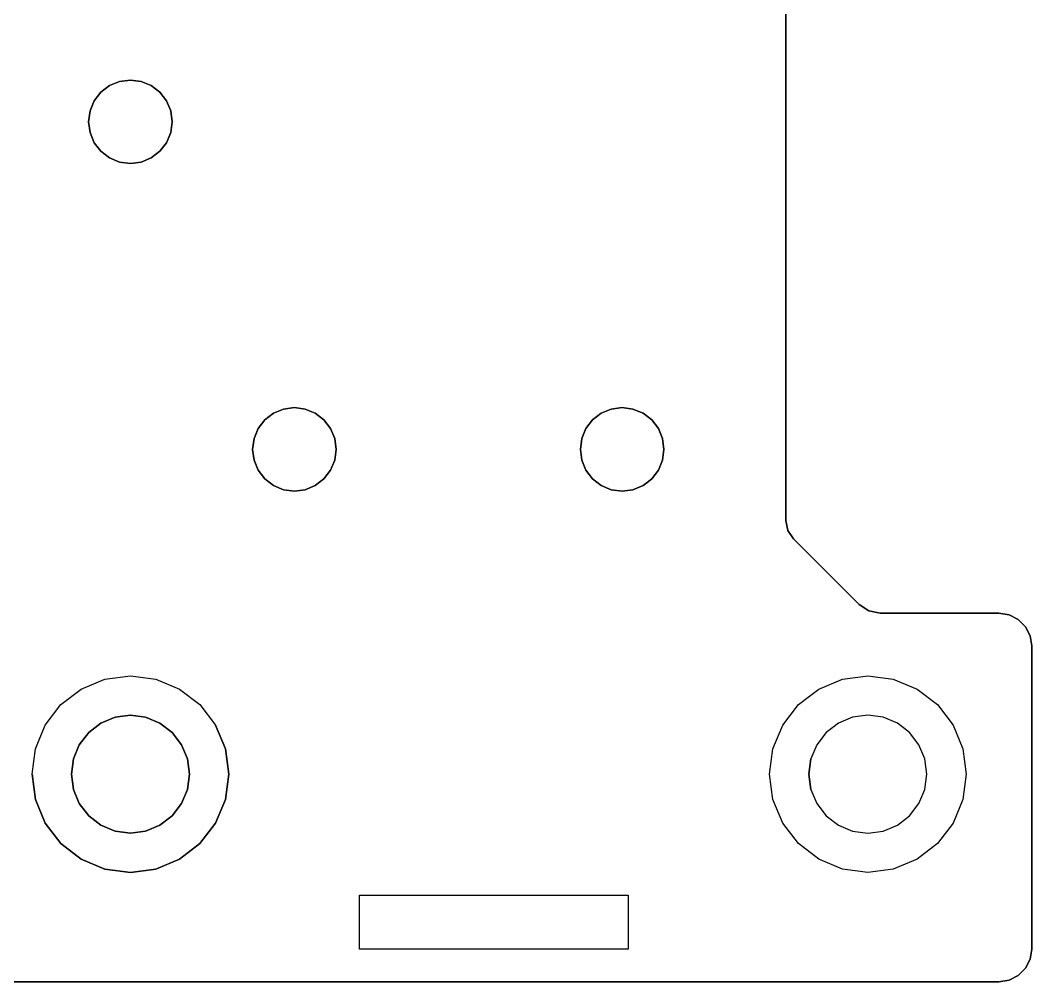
# Model space of a CAD drawing. Header units: metres. Extents: x 1388 to 2328, y 368 to 639.
# Drawn here: x 1868.7 to 1930.4, y 369.1 to 427.8 of the extents above; entities that cross this region are included whole.
import ezdxf

# ---------------------------------------------------------------- set-up
doc = ezdxf.new("R2010")
doc.units = ezdxf.units.M

msp = doc.modelspace()

# ---------------------------------------------------------------- linework, layer by layer
at = {"layer": 'Component#11'}
for p, q in [((1915.422, 465.912, 103.632), (1915.422, 397.237, 103.632)), ((1915.422, 397.237, 109.632), (1915.422, 465.912, 109.632)), ((1874.761, 424.037, 103.632), (1874.146, 423.783, 103.632)), ((1874.146, 423.783, 109.632), (1874.761, 424.037, 109.632)), ((1875.421, 424.124, 103.632), (1874.761, 424.037, 103.632)), ((1874.761, 424.037, 109.632), (1875.421, 424.124, 109.632)), ((1874.761, 424.037, 109.632), (1874.761, 424.037, 103.632)), ((1876.081, 424.037, 103.632), (1875.421, 424.124, 103.632)), ((1875.421, 424.124, 109.632), (1875.421, 424.124, 103.632)), ((1875.421, 424.124, 109.632), (1876.081, 424.037, 109.632)), ((1876.696, 423.783, 103.632), (1876.081, 424.037, 103.632)), ((1876.081, 424.037, 109.632), (1876.081, 424.037, 103.632)), ((1876.081, 424.037, 109.632), (1876.696, 423.783, 109.632)), ((1874.146, 423.783, 103.632), (1873.618, 423.377, 103.632)), ((1873.618, 423.377, 109.632), (1874.146, 423.783, 109.632)), ((1874.146, 423.783, 103.632), (1874.146, 423.783, 109.632)), ((1877.224, 423.377, 103.632), (1876.696, 423.783, 103.632)), ((1876.696, 423.783, 109.632), (1876.696, 423.783, 103.632)), ((1876.696, 423.783, 109.632), (1877.224, 423.377, 109.632)), ((1873.213, 422.849, 103.632), (1872.958, 422.234, 103.632)), ((1872.958, 422.234, 109.632), (1873.213, 422.849, 109.632)), ((1873.618, 423.377, 103.632), (1873.213, 422.849, 103.632)), ((1873.213, 422.849, 109.632), (1873.618, 423.377, 109.632)), ((1873.213, 422.849, 109.632), (1873.213, 422.849, 103.632)), ((1873.618, 423.377, 109.632), (1873.618, 423.377, 103.632)), ((1877.63, 422.849, 103.632), (1877.224, 423.377, 103.632)), ((1877.224, 423.377, 103.632), (1877.224, 423.377, 109.632)), ((1877.224, 423.377, 109.632), (1877.63, 422.849, 109.632)), ((1877.884, 422.234, 103.632), (1877.63, 422.849, 103.632)), ((1877.63, 422.849, 109.632), (1877.63, 422.849, 103.632)), ((1877.63, 422.849, 109.632), (1877.884, 422.234, 109.632)), ((1872.958, 422.234, 103.632), (1872.871, 421.574, 103.632)), ((1872.871, 421.574, 109.632), (1872.958, 422.234, 109.632)), ((1872.958, 422.234, 103.632), (1872.958, 422.234, 109.632)), ((1877.971, 421.574, 103.632), (1877.884, 422.234, 103.632)), ((1877.884, 422.234, 103.632), (1877.884, 422.234, 109.632)), ((1877.884, 422.234, 109.632), (1877.971, 421.574, 109.632)), ((1872.871, 421.574, 103.632), (1872.958, 420.914, 103.632)), ((1872.871, 421.574, 103.632), (1872.871, 421.574, 109.632)), ((1872.958, 420.914, 109.632), (1872.871, 421.574, 109.632)), ((1877.884, 420.914, 103.632), (1877.971, 421.574, 103.632)), ((1877.971, 421.574, 109.632), (1877.884, 420.914, 109.632)), ((1877.971, 421.574, 109.632), (1877.971, 421.574, 103.632)), ((1872.958, 420.914, 103.632), (1873.213, 420.299, 103.632)), ((1872.958, 420.914, 109.632), (1872.958, 420.914, 103.632)), ((1873.213, 420.299, 109.632), (1872.958, 420.914, 109.632)), ((1877.63, 420.299, 103.632), (1877.884, 420.914, 103.632)), ((1877.884, 420.914, 109.632), (1877.63, 420.299, 109.632)), ((1877.884, 420.914, 109.632), (1877.884, 420.914, 103.632)), ((1873.213, 420.299, 103.632), (1873.618, 419.771, 103.632)), ((1873.213, 420.299, 109.632), (1873.213, 420.299, 103.632)), ((1873.618, 419.771, 109.632), (1873.213, 420.299, 109.632)), ((1873.618, 419.771, 103.632), (1874.146, 419.366, 103.632)), ((1873.618, 419.771, 103.632), (1873.618, 419.771, 109.632)), ((1874.146, 419.366, 109.632), (1873.618, 419.771, 109.632)), ((1876.696, 419.366, 103.632), (1877.224, 419.771, 103.632)), ((1877.224, 419.771, 109.632), (1876.696, 419.366, 109.632)), ((1877.224, 419.771, 103.632), (1877.63, 420.299, 103.632)), ((1877.63, 420.299, 109.632), (1877.224, 419.771, 109.632)), ((1877.224, 419.771, 109.632), (1877.224, 419.771, 103.632)), ((1877.63, 420.299, 103.632), (1877.63, 420.299, 109.632)), ((1874.146, 419.366, 103.632), (1874.761, 419.111, 103.632)), ((1874.146, 419.366, 103.632), (1874.146, 419.366, 109.632)), ((1874.761, 419.111, 109.632), (1874.146, 419.366, 109.632)), ((1874.761, 419.111, 103.632), (1875.421, 419.024, 103.632)), ((1874.761, 419.111, 103.632), (1874.761, 419.111, 109.632)), ((1875.421, 419.024, 109.632), (1874.761, 419.111, 109.632)), ((1875.421, 419.024, 103.632), (1876.081, 419.111, 103.632)), ((1876.081, 419.111, 109.632), (1875.421, 419.024, 109.632)), ((1876.081, 419.111, 103.632), (1876.696, 419.366, 103.632)), ((1876.696, 419.366, 109.632), (1876.081, 419.111, 109.632)), ((1876.081, 419.111, 103.632), (1876.081, 419.111, 109.632)), ((1876.696, 419.366, 103.632), (1876.696, 419.366, 109.632)), ((1875.421, 419.024, 109.632), (1875.421, 419.024, 103.632)), ((1884.152, 403.783, 103.632), (1883.624, 403.377, 103.632)), ((1883.624, 403.377, 109.632), (1884.152, 403.783, 109.632)), ((1884.767, 404.037, 103.632), (1884.152, 403.783, 103.632)), ((1884.152, 403.783, 109.632), (1884.767, 404.037, 109.632)), ((1884.152, 403.783, 109.632), (1884.152, 403.783, 103.632)), ((1885.427, 404.124, 103.632), (1884.767, 404.037, 103.632)), ((1884.767, 404.037, 109.632), (1885.427, 404.124, 109.632)), ((1884.767, 404.037, 103.632), (1884.767, 404.037, 109.632)), ((1885.427, 404.124, 109.632), (1885.427, 404.124, 103.632)), ((1886.087, 404.037, 103.632), (1885.427, 404.124, 103.632)), ((1885.427, 404.124, 109.632), (1886.087, 404.037, 109.632)), ((1886.087, 404.037, 103.632), (1886.087, 404.037, 109.632)), ((1886.702, 403.783, 103.632), (1886.087, 404.037, 103.632)), ((1886.087, 404.037, 109.632), (1886.702, 403.783, 109.632)), ((1886.702, 403.783, 109.632), (1886.702, 403.783, 103.632)), ((1887.231, 403.377, 103.632), (1886.702, 403.783, 103.632)), ((1886.702, 403.783, 109.632), (1887.231, 403.377, 109.632)), ((1904.152, 403.783, 103.632), (1903.624, 403.377, 103.632)), ((1903.624, 403.377, 109.632), (1904.152, 403.783, 109.632)), ((1904.767, 404.037, 103.632), (1904.152, 403.783, 103.632)), ((1904.152, 403.783, 109.632), (1904.767, 404.037, 109.632)), ((1904.152, 403.783, 109.632), (1904.152, 403.783, 103.632)), ((1905.427, 404.124, 103.632), (1904.767, 404.037, 103.632)), ((1904.767, 404.037, 109.632), (1905.427, 404.124, 109.632)), ((1904.767, 404.037, 103.632), (1904.767, 404.037, 109.632)), ((1905.427, 404.124, 109.632), (1905.427, 404.124, 103.632)), ((1906.087, 404.037, 103.632), (1905.427, 404.124, 103.632)), ((1905.427, 404.124, 109.632), (1906.087, 404.037, 109.632)), ((1906.087, 404.037, 109.632), (1906.087, 404.037, 103.632)), ((1906.702, 403.783, 103.632), (1906.087, 404.037, 103.632)), ((1906.087, 404.037, 109.632), (1906.702, 403.783, 109.632)), ((1906.702, 403.783, 103.632), (1906.702, 403.783, 109.632)), ((1907.231, 403.377, 103.632), (1906.702, 403.783, 103.632)), ((1906.702, 403.783, 109.632), (1907.231, 403.377, 109.632)), ((1883.624, 403.377, 103.632), (1883.219, 402.849, 103.632)), ((1883.219, 402.849, 109.632), (1883.624, 403.377, 109.632)), ((1883.624, 403.377, 109.632), (1883.624, 403.377, 103.632)), ((1887.231, 403.377, 103.632), (1887.231, 403.377, 109.632)), ((1887.636, 402.849, 103.632), (1887.231, 403.377, 103.632)), ((1887.231, 403.377, 109.632), (1887.636, 402.849, 109.632)), ((1903.624, 403.377, 103.632), (1903.219, 402.849, 103.632)), ((1903.219, 402.849, 109.632), (1903.624, 403.377, 109.632)), ((1903.624, 403.377, 109.632), (1903.624, 403.377, 103.632)), ((1907.231, 403.377, 109.632), (1907.231, 403.377, 103.632)), ((1907.636, 402.849, 103.632), (1907.231, 403.377, 103.632)), ((1907.231, 403.377, 109.632), (1907.636, 402.849, 109.632)), ((1883.219, 402.849, 103.632), (1882.964, 402.234, 103.632)), ((1882.964, 402.234, 109.632), (1883.219, 402.849, 109.632)), ((1883.219, 402.849, 103.632), (1883.219, 402.849, 109.632)), ((1887.636, 402.849, 109.632), (1887.636, 402.849, 103.632)), ((1887.891, 402.234, 103.632), (1887.636, 402.849, 103.632)), ((1887.636, 402.849, 109.632), (1887.891, 402.234, 109.632)), ((1903.219, 402.849, 103.632), (1902.964, 402.234, 103.632)), ((1902.964, 402.234, 109.632), (1903.219, 402.849, 109.632)), ((1903.219, 402.849, 109.632), (1903.219, 402.849, 103.632)), ((1907.636, 402.849, 109.632), (1907.636, 402.849, 103.632)), ((1907.891, 402.234, 103.632), (1907.636, 402.849, 103.632)), ((1907.636, 402.849, 109.632), (1907.891, 402.234, 109.632)), ((1882.964, 402.234, 103.632), (1882.877, 401.574, 103.632)), ((1882.877, 401.574, 109.632), (1882.964, 402.234, 109.632)), ((1882.964, 402.234, 109.632), (1882.964, 402.234, 103.632)), ((1887.891, 402.234, 103.632), (1887.891, 402.234, 109.632)), ((1887.977, 401.574, 103.632), (1887.891, 402.234, 103.632)), ((1887.891, 402.234, 109.632), (1887.977, 401.574, 109.632)), ((1902.964, 402.234, 103.632), (1902.877, 401.574, 103.632)), ((1902.877, 401.574, 109.632), (1902.964, 402.234, 109.632)), ((1902.964, 402.234, 103.632), (1902.964, 402.234, 109.632)), ((1907.891, 402.234, 103.632), (1907.891, 402.234, 109.632)), ((1907.977, 401.574, 103.632), (1907.891, 402.234, 103.632)), ((1907.891, 402.234, 109.632), (1907.977, 401.574, 109.632)), ((1882.877, 401.574, 109.632), (1882.877, 401.574, 103.632)), ((1882.877, 401.574, 103.632), (1882.964, 400.914, 103.632)), ((1882.964, 400.914, 109.632), (1882.877, 401.574, 109.632)), ((1887.891, 400.914, 103.632), (1887.977, 401.574, 103.632)), ((1887.977, 401.574, 109.632), (1887.891, 400.914, 109.632)), ((1887.977, 401.574, 103.632), (1887.977, 401.574, 109.632)), ((1902.877, 401.574, 103.632), (1902.877, 401.574, 109.632)), ((1902.877, 401.574, 103.632), (1902.964, 400.914, 103.632)), ((1902.964, 400.914, 109.632), (1902.877, 401.574, 109.632)), ((1907.891, 400.914, 103.632), (1907.977, 401.574, 103.632)), ((1907.977, 401.574, 109.632), (1907.891, 400.914, 109.632)), ((1907.977, 401.574, 109.632), (1907.977, 401.574, 103.632)), ((1882.964, 400.914, 103.632), (1882.964, 400.914, 109.632)), ((1882.964, 400.914, 103.632), (1883.219, 400.299, 103.632)), ((1883.219, 400.299, 109.632), (1882.964, 400.914, 109.632)), ((1887.636, 400.299, 103.632), (1887.891, 400.914, 103.632)), ((1887.891, 400.914, 109.632), (1887.636, 400.299, 109.632)), ((1887.891, 400.914, 103.632), (1887.891, 400.914, 109.632)), ((1902.964, 400.914, 109.632), (1902.964, 400.914, 103.632)), ((1902.964, 400.914, 103.632), (1903.219, 400.299, 103.632)), ((1903.219, 400.299, 109.632), (1902.964, 400.914, 109.632)), ((1907.636, 400.299, 103.632), (1907.891, 400.914, 103.632)), ((1907.891, 400.914, 109.632), (1907.636, 400.299, 109.632)), ((1907.891, 400.914, 103.632), (1907.891, 400.914, 109.632)), ((1883.219, 400.299, 103.632), (1883.219, 400.299, 109.632)), ((1883.219, 400.299, 103.632), (1883.624, 399.771, 103.632)), ((1883.624, 399.771, 109.632), (1883.219, 400.299, 109.632)), ((1887.231, 399.771, 103.632), (1887.636, 400.299, 103.632)), ((1887.636, 400.299, 109.632), (1887.231, 399.771, 109.632)), ((1887.636, 400.299, 109.632), (1887.636, 400.299, 103.632)), ((1903.219, 400.299, 109.632), (1903.219, 400.299, 103.632)), ((1903.219, 400.299, 103.632), (1903.624, 399.771, 103.632)), ((1903.624, 399.771, 109.632), (1903.219, 400.299, 109.632)), ((1907.231, 399.771, 103.632), (1907.636, 400.299, 103.632)), ((1907.636, 400.299, 109.632), (1907.231, 399.771, 109.632)), ((1907.636, 400.299, 103.632), (1907.636, 400.299, 109.632)), ((1883.624, 399.771, 109.632), (1883.624, 399.771, 103.632)), ((1883.624, 399.771, 103.632), (1884.152, 399.366, 103.632)), ((1884.152, 399.366, 109.632), (1883.624, 399.771, 109.632)), ((1884.152, 399.366, 109.632), (1884.152, 399.366, 103.632)), ((1884.152, 399.366, 103.632), (1884.767, 399.111, 103.632)), ((1884.767, 399.111, 109.632), (1884.152, 399.366, 109.632)), ((1886.087, 399.111, 103.632), (1886.702, 399.366, 103.632)), ((1886.702, 399.366, 109.632), (1886.087, 399.111, 109.632)), ((1886.702, 399.366, 103.632), (1887.231, 399.771, 103.632)), ((1887.231, 399.771, 109.632), (1886.702, 399.366, 109.632)), ((1886.702, 399.366, 109.632), (1886.702, 399.366, 103.632)), ((1887.231, 399.771, 109.632), (1887.231, 399.771, 103.632)), ((1903.624, 399.771, 103.632), (1903.624, 399.771, 109.632)), ((1903.624, 399.771, 103.632), (1904.152, 399.366, 103.632)), ((1904.152, 399.366, 109.632), (1903.624, 399.771, 109.632)), ((1904.152, 399.366, 109.632), (1904.152, 399.366, 103.632)), ((1904.152, 399.366, 103.632), (1904.767, 399.111, 103.632)), ((1904.767, 399.111, 109.632), (1904.152, 399.366, 109.632)), ((1906.087, 399.111, 103.632), (1906.702, 399.366, 103.632)), ((1906.702, 399.366, 109.632), (1906.087, 399.111, 109.632)), ((1906.702, 399.366, 103.632), (1906.944, 399.551, 103.632)), ((1906.944, 399.551, 109.632), (1906.702, 399.366, 109.632)), ((1906.702, 399.366, 103.632), (1906.702, 399.366, 109.632)), ((1906.944, 399.551, 103.632), (1907.231, 399.771, 103.632)), ((1907.231, 399.771, 109.632), (1906.944, 399.551, 109.632)), ((1906.944, 399.551, 109.632), (1906.944, 399.551, 103.632)), ((1907.231, 399.771, 109.632), (1907.231, 399.771, 103.632)), ((1884.767, 399.111, 103.632), (1884.767, 399.111, 109.632)), ((1884.767, 399.111, 103.632), (1885.427, 399.024, 103.632)), ((1885.427, 399.024, 109.632), (1884.767, 399.111, 109.632)), ((1885.427, 399.024, 103.632), (1886.087, 399.111, 103.632)), ((1886.087, 399.111, 109.632), (1885.427, 399.024, 109.632)), ((1885.427, 399.024, 109.632), (1885.427, 399.024, 103.632)), ((1886.087, 399.111, 109.632), (1886.087, 399.111, 103.632)), ((1904.767, 399.111, 103.632), (1904.767, 399.111, 109.632)), ((1904.767, 399.111, 103.632), (1905.427, 399.024, 103.632)), ((1905.427, 399.024, 109.632), (1904.767, 399.111, 109.632)), ((1905.427, 399.024, 103.632), (1906.087, 399.111, 103.632)), ((1906.087, 399.111, 109.632), (1905.427, 399.024, 109.632)), ((1905.427, 399.024, 109.632), (1905.427, 399.024, 103.632)), ((1906.087, 399.111, 103.632), (1906.087, 399.111, 109.632)), ((1915.422, 397.237, 109.632), (1915.422, 397.237, 103.632)), ((1915.422, 397.237, 103.632), (1915.543, 396.625, 103.632)), ((1915.543, 396.625, 109.632), (1915.422, 397.237, 109.632)), ((1915.543, 396.625, 103.632), (1915.543, 396.625, 109.632)), ((1915.543, 396.625, 103.632), (1915.89, 396.106, 103.632)), ((1915.89, 396.106, 109.632), (1915.543, 396.625, 109.632)), ((1915.89, 396.106, 109.632), (1915.89, 396.106, 103.632)), ((1915.89, 396.106, 103.632), (1919.894, 392.101, 103.632)), ((1919.894, 392.101, 109.632), (1915.89, 396.106, 109.632)), ((1919.894, 392.101, 103.632), (1919.894, 392.101, 109.632)), ((1919.894, 392.101, 103.632), (1920.478, 391.711, 103.632)), ((1920.478, 391.711, 109.632), (1919.894, 392.101, 109.632)), ((1920.478, 391.711, 109.632), (1920.478, 391.711, 103.632)), ((1920.478, 391.711, 103.632), (1921.167, 391.574, 103.632)), ((1921.167, 391.574, 109.632), (1920.478, 391.711, 109.632)), ((1921.167, 391.574, 109.632), (1921.167, 391.574, 103.632)), ((1921.167, 391.574, 103.632), (1928.422, 391.574, 103.632)), ((1928.422, 391.574, 109.632), (1921.167, 391.574, 109.632)), ((1928.422, 391.574, 103.632), (1928.422, 391.574, 109.632)), ((1928.422, 391.574, 103.632), (1929.04, 391.476, 103.632)), ((1929.04, 391.476, 109.632), (1928.422, 391.574, 109.632)), ((1929.04, 391.476, 109.632), (1929.04, 391.476, 103.632)), ((1929.04, 391.476, 103.632), (1929.597, 391.192, 103.632)), ((1929.597, 391.192, 109.632), (1929.04, 391.476, 109.632)), ((1929.597, 391.192, 109.632), (1929.597, 391.192, 103.632)), ((1929.597, 391.192, 103.632), (1930.04, 390.75, 103.632)), ((1930.04, 390.75, 109.632), (1929.597, 391.192, 109.632)), ((1930.04, 390.75, 103.632), (1930.04, 390.75, 109.632)), ((1930.04, 390.75, 103.632), (1930.324, 390.192, 103.632)), ((1930.324, 390.192, 109.632), (1930.04, 390.75, 109.632)), ((1930.324, 390.192, 103.632), (1930.324, 390.192, 109.632)), ((1930.324, 390.192, 103.632), (1930.422, 389.574, 103.632)), ((1930.422, 389.574, 109.632), (1930.324, 390.192, 109.632)), ((1930.422, 389.574, 109.632), (1930.422, 389.574, 103.632)), ((1930.422, 389.574, 103.632), (1930.422, 371.074, 103.632)), ((1930.422, 371.074, 109.632), (1930.422, 389.574, 109.632)), ((1873.869, 387.545, 108.032), (1875.422, 387.749, 108.032)), ((1873.869, 387.545, 109.632), (1875.422, 387.749, 109.632)), ((1875.422, 387.749, 108.032), (1875.422, 387.749, 109.632)), ((1875.422, 387.749, 108.032), (1876.974, 387.545, 108.032)), ((1875.422, 387.749, 109.632), (1876.974, 387.545, 109.632)), ((1918.869, 387.545, 108.032), (1920.422, 387.749, 108.032)), ((1918.869, 387.545, 109.632), (1920.422, 387.749, 109.632)), ((1920.422, 387.749, 108.032), (1921.974, 387.545, 108.032)), ((1920.422, 387.749, 109.632), (1920.422, 387.749, 108.032)), ((1920.422, 387.749, 109.632), (1921.974, 387.545, 109.632)), ((1872.422, 386.945, 108.032), (1873.869, 387.545, 108.032)), ((1872.422, 386.945, 109.632), (1873.869, 387.545, 109.632)), ((1873.869, 387.545, 108.032), (1873.869, 387.545, 109.632)), ((1876.974, 387.545, 108.032), (1878.422, 386.945, 108.032)), ((1876.974, 387.545, 108.032), (1876.974, 387.545, 109.632)), ((1876.974, 387.545, 109.632), (1878.422, 386.945, 109.632)), ((1917.422, 386.945, 108.032), (1918.869, 387.545, 108.032)), ((1917.422, 386.945, 109.632), (1918.869, 387.545, 109.632)), ((1918.869, 387.545, 109.632), (1918.869, 387.545, 108.032)), ((1921.974, 387.545, 109.632), (1921.974, 387.545, 108.032)), ((1921.974, 387.545, 108.032), (1923.422, 386.945, 108.032)), ((1921.974, 387.545, 109.632), (1923.422, 386.945, 109.632)), ((1871.179, 385.992, 108.032), (1872.422, 386.945, 108.032)), ((1871.179, 385.992, 109.632), (1872.422, 386.945, 109.632)), ((1872.422, 386.945, 108.032), (1872.422, 386.945, 109.632)), ((1878.422, 386.945, 108.032), (1878.422, 386.945, 109.632)), ((1878.422, 386.945, 108.032), (1879.664, 385.992, 108.032)), ((1878.422, 386.945, 109.632), (1879.664, 385.992, 109.632)), ((1916.179, 385.992, 108.032), (1916.853, 386.509, 108.032)), ((1916.179, 385.992, 109.632), (1916.853, 386.509, 109.632)), ((1916.853, 386.509, 108.032), (1917.422, 386.945, 108.032)), ((1916.853, 386.509, 109.632), (1917.422, 386.945, 109.632)), ((1916.853, 386.509, 109.632), (1916.853, 386.509, 108.032)), ((1917.422, 386.945, 108.032), (1917.422, 386.945, 109.632)), ((1923.422, 386.945, 109.632), (1923.422, 386.945, 108.032)), ((1923.422, 386.945, 108.032), (1924.664, 385.992, 108.032)), ((1923.422, 386.945, 109.632), (1924.664, 385.992, 109.632)), ((1870.225, 384.749, 108.032), (1871.179, 385.992, 108.032)), ((1870.225, 384.749, 109.632), (1871.179, 385.992, 109.632)), ((1871.179, 385.992, 108.032), (1871.179, 385.992, 109.632)), ((1879.664, 385.992, 109.632), (1879.664, 385.992, 108.032)), ((1879.664, 385.992, 108.032), (1880.618, 384.749, 108.032)), ((1879.664, 385.992, 109.632), (1880.618, 384.749, 109.632)), ((1915.225, 384.749, 108.032), (1916.179, 385.992, 108.032)), ((1915.225, 384.749, 109.632), (1916.179, 385.992, 109.632)), ((1916.179, 385.992, 109.632), (1916.179, 385.992, 108.032)), ((1924.664, 385.992, 108.032), (1924.664, 385.992, 109.632)), ((1924.664, 385.992, 108.032), (1925.618, 384.749, 108.032)), ((1924.664, 385.992, 109.632), (1925.618, 384.749, 109.632)), ((1874.49, 385.227, 103.632), (1873.622, 384.867, 103.632)), ((1873.622, 384.867, 108.032), (1874.49, 385.227, 108.032)), ((1875.422, 385.349, 103.632), (1874.49, 385.227, 103.632)), ((1874.49, 385.227, 108.032), (1875.422, 385.349, 108.032)), ((1874.49, 385.227, 108.032), (1874.49, 385.227, 103.632)), ((1876.353, 385.227, 103.632), (1875.422, 385.349, 103.632)), ((1875.422, 385.349, 108.032), (1876.353, 385.227, 108.032)), ((1875.422, 385.349, 108.032), (1875.422, 385.349, 103.632)), ((1877.222, 384.867, 103.632), (1876.353, 385.227, 103.632)), ((1876.353, 385.227, 108.032), (1877.222, 384.867, 108.032)), ((1876.353, 385.227, 103.632), (1876.353, 385.227, 108.032)), ((1919.49, 385.227, 103.632), (1918.622, 384.867, 103.632)), ((1919.49, 385.227, 108.032), (1918.622, 384.867, 108.032)), ((1920.422, 385.349, 103.632), (1919.49, 385.227, 103.632)), ((1920.422, 385.349, 108.032), (1919.49, 385.227, 108.032)), ((1919.49, 385.227, 108.032), (1919.49, 385.227, 103.632)), ((1921.353, 385.227, 103.632), (1920.422, 385.349, 103.632)), ((1920.422, 385.349, 108.032), (1920.422, 385.349, 103.632)), ((1921.353, 385.227, 108.032), (1920.422, 385.349, 108.032)), ((1922.222, 384.867, 103.632), (1921.353, 385.227, 103.632)), ((1921.353, 385.227, 108.032), (1921.353, 385.227, 103.632)), ((1922.222, 384.867, 108.032), (1921.353, 385.227, 108.032)), ((1869.626, 383.302, 108.032), (1870.225, 384.749, 108.032)), ((1869.626, 383.302, 109.632), (1870.225, 384.749, 109.632)), ((1870.225, 384.749, 109.632), (1870.225, 384.749, 108.032)), ((1873.622, 384.867, 103.632), (1872.876, 384.295, 103.632)), ((1872.876, 384.295, 108.032), (1873.622, 384.867, 108.032)), ((1873.622, 384.867, 103.632), (1873.622, 384.867, 108.032)), ((1877.967, 384.295, 103.632), (1877.222, 384.867, 103.632)), ((1877.222, 384.867, 108.032), (1877.967, 384.295, 108.032)), ((1877.222, 384.867, 108.032), (1877.222, 384.867, 103.632)), ((1880.618, 384.749, 108.032), (1880.618, 384.749, 109.632)), ((1881.217, 383.302, 108.032), (1880.618, 384.749, 108.032)), ((1880.618, 384.749, 109.632), (1881.217, 383.302, 109.632)), ((1914.626, 383.302, 108.032), (1915.225, 384.749, 108.032)), ((1914.626, 383.302, 109.632), (1915.225, 384.749, 109.632)), ((1915.225, 384.749, 109.632), (1915.225, 384.749, 108.032)), ((1918.28, 384.605, 103.632), (1917.876, 384.295, 103.632)), ((1918.28, 384.605, 108.032), (1917.876, 384.295, 108.032)), ((1918.622, 384.867, 103.632), (1918.28, 384.605, 103.632)), ((1918.622, 384.867, 108.032), (1918.28, 384.605, 108.032)), ((1918.28, 384.605, 103.632), (1918.28, 384.605, 108.032)), ((1918.622, 384.867, 108.032), (1918.622, 384.867, 103.632)), ((1922.967, 384.295, 103.632), (1922.222, 384.867, 103.632)), ((1922.967, 384.295, 108.032), (1922.222, 384.867, 108.032)), ((1922.222, 384.867, 103.632), (1922.222, 384.867, 108.032)), ((1925.618, 384.749, 108.032), (1926.217, 383.302, 108.032)), ((1925.618, 384.749, 109.632), (1925.618, 384.749, 108.032)), ((1925.618, 384.749, 109.632), (1926.217, 383.302, 109.632)), ((1872.876, 384.295, 103.632), (1872.304, 383.549, 103.632)), ((1872.304, 383.549, 108.032), (1872.876, 384.295, 108.032)), ((1872.876, 384.295, 108.032), (1872.876, 384.295, 103.632)), ((1878.539, 383.549, 103.632), (1877.967, 384.295, 103.632)), ((1877.967, 384.295, 108.032), (1878.539, 383.549, 108.032)), ((1877.967, 384.295, 103.632), (1877.967, 384.295, 108.032)), ((1917.876, 384.295, 103.632), (1917.304, 383.549, 103.632)), ((1917.876, 384.295, 108.032), (1917.304, 383.549, 108.032)), ((1917.876, 384.295, 103.632), (1917.876, 384.295, 108.032)), ((1923.539, 383.549, 103.632), (1922.967, 384.295, 103.632)), ((1923.539, 383.549, 108.032), (1922.967, 384.295, 108.032)), ((1922.967, 384.295, 108.032), (1922.967, 384.295, 103.632)), ((1869.422, 381.749, 108.032), (1869.626, 383.302, 108.032)), ((1869.422, 381.749, 109.632), (1869.626, 383.302, 109.632)), ((1869.626, 383.302, 109.632), (1869.626, 383.302, 108.032)), ((1872.304, 383.549, 103.632), (1871.944, 382.681, 103.632)), ((1871.944, 382.681, 108.032), (1872.304, 383.549, 108.032)), ((1872.304, 383.549, 108.032), (1872.304, 383.549, 103.632)), ((1878.899, 382.681, 103.632), (1878.539, 383.549, 103.632)), ((1878.539, 383.549, 108.032), (1878.899, 382.681, 108.032)), ((1878.539, 383.549, 108.032), (1878.539, 383.549, 103.632)), ((1881.217, 383.302, 108.032), (1881.217, 383.302, 109.632)), ((1881.422, 381.749, 108.032), (1881.217, 383.302, 108.032)), ((1881.217, 383.302, 109.632), (1881.422, 381.749, 109.632)), ((1914.422, 381.749, 108.032), (1914.626, 383.302, 108.032)), ((1914.422, 381.749, 109.632), (1914.626, 383.302, 109.632)), ((1914.626, 383.302, 109.632), (1914.626, 383.302, 108.032)), ((1917.304, 383.549, 103.632), (1916.944, 382.681, 103.632)), ((1917.304, 383.549, 108.032), (1916.944, 382.681, 108.032)), ((1917.304, 383.549, 103.632), (1917.304, 383.549, 108.032)), ((1923.899, 382.681, 103.632), (1923.539, 383.549, 103.632)), ((1923.539, 383.549, 103.632), (1923.539, 383.549, 108.032)), ((1923.899, 382.681, 108.032), (1923.539, 383.549, 108.032)), ((1926.217, 383.302, 109.632), (1926.217, 383.302, 108.032)), ((1926.217, 383.302, 108.032), (1926.422, 381.749, 108.032)), ((1926.217, 383.302, 109.632), (1926.422, 381.749, 109.632)), ((1871.944, 382.681, 103.632), (1871.822, 381.749, 103.632)), ((1871.822, 381.749, 108.032), (1871.944, 382.681, 108.032)), ((1871.944, 382.681, 103.632), (1871.944, 382.681, 108.032)), ((1879.022, 381.749, 103.632), (1878.899, 382.681, 103.632)), ((1878.899, 382.681, 108.032), (1879.022, 381.749, 108.032)), ((1878.899, 382.681, 108.032), (1878.899, 382.681, 103.632)), ((1916.944, 382.681, 103.632), (1916.822, 381.749, 103.632)), ((1916.822, 381.749, 108.032), (1916.944, 382.681, 108.032)), ((1916.944, 382.681, 108.032), (1916.944, 382.681, 103.632)), ((1924.022, 381.749, 103.632), (1923.899, 382.681, 103.632)), ((1923.899, 382.681, 108.032), (1923.899, 382.681, 103.632)), ((1924.022, 381.749, 108.032), (1923.899, 382.681, 108.032)), ((1869.422, 381.749, 108.032), (1869.626, 380.196, 108.032)), ((1869.422, 381.749, 109.632), (1869.422, 381.749, 108.032)), ((1869.626, 380.196, 109.632), (1869.422, 381.749, 109.632)), ((1871.822, 381.749, 103.632), (1871.944, 380.818, 103.632)), ((1871.944, 380.818, 108.032), (1871.822, 381.749, 108.032)), ((1871.822, 381.749, 108.032), (1871.822, 381.749, 103.632)), ((1878.899, 380.818, 103.632), (1879.022, 381.749, 103.632)), ((1879.022, 381.749, 108.032), (1878.899, 380.818, 108.032)), ((1879.022, 381.749, 103.632), (1879.022, 381.749, 108.032)), ((1881.217, 380.196, 108.032), (1881.422, 381.749, 108.032)), ((1881.422, 381.749, 109.632), (1881.217, 380.196, 109.632)), ((1881.422, 381.749, 109.632), (1881.422, 381.749, 108.032)), ((1914.626, 380.196, 108.032), (1914.422, 381.749, 108.032)), ((1914.422, 381.749, 109.632), (1914.422, 381.749, 108.032)), ((1914.626, 380.196, 109.632), (1914.422, 381.749, 109.632)), ((1916.944, 380.818, 103.632), (1916.822, 381.749, 103.632)), ((1916.822, 381.749, 103.632), (1916.822, 381.749, 108.032)), ((1916.822, 381.749, 108.032), (1916.944, 380.818, 108.032)), ((1923.899, 380.818, 103.632), (1924.022, 381.749, 103.632)), ((1923.899, 380.818, 108.032), (1924.022, 381.749, 108.032)), ((1924.022, 381.749, 108.032), (1924.022, 381.749, 103.632)), ((1926.422, 381.749, 108.032), (1926.217, 380.196, 108.032)), ((1926.422, 381.749, 109.632), (1926.217, 380.196, 109.632)), ((1926.422, 381.749, 109.632), (1926.422, 381.749, 108.032)), ((1871.944, 380.818, 103.632), (1872.304, 379.949, 103.632)), ((1872.304, 379.949, 108.032), (1871.944, 380.818, 108.032)), ((1871.944, 380.818, 108.032), (1871.944, 380.818, 103.632)), ((1878.539, 379.949, 103.632), (1878.899, 380.818, 103.632)), ((1878.899, 380.818, 108.032), (1878.539, 379.949, 108.032)), ((1878.899, 380.818, 108.032), (1878.899, 380.818, 103.632)), ((1916.944, 380.818, 103.632), (1917.304, 379.949, 103.632)), ((1916.944, 380.818, 108.032), (1917.304, 379.949, 108.032)), ((1916.944, 380.818, 108.032), (1916.944, 380.818, 103.632)), ((1923.539, 379.949, 103.632), (1923.899, 380.818, 103.632)), ((1923.539, 379.949, 108.032), (1923.899, 380.818, 108.032)), ((1923.899, 380.818, 108.032), (1923.899, 380.818, 103.632)), ((1869.626, 380.196, 108.032), (1870.225, 378.749, 108.032)), ((1869.626, 380.196, 108.032), (1869.626, 380.196, 109.632)), ((1870.225, 378.749, 109.632), (1869.626, 380.196, 109.632)), ((1872.304, 379.949, 103.632), (1872.876, 379.204, 103.632)), ((1872.876, 379.204, 108.032), (1872.304, 379.949, 108.032)), ((1872.304, 379.949, 103.632), (1872.304, 379.949, 108.032)), ((1877.967, 379.204, 103.632), (1878.539, 379.949, 103.632)), ((1878.539, 379.949, 108.032), (1877.967, 379.204, 108.032)), ((1878.539, 379.949, 103.632), (1878.539, 379.949, 108.032)), ((1880.618, 378.749, 108.032), (1881.217, 380.196, 108.032)), ((1881.217, 380.196, 109.632), (1880.618, 378.749, 109.632)), ((1881.217, 380.196, 109.632), (1881.217, 380.196, 108.032)), ((1914.626, 380.196, 109.632), (1914.626, 380.196, 108.032)), ((1915.225, 378.749, 108.032), (1914.626, 380.196, 108.032)), ((1915.225, 378.749, 109.632), (1914.626, 380.196, 109.632)), ((1917.304, 379.949, 103.632), (1917.876, 379.204, 103.632)), ((1917.304, 379.949, 103.632), (1917.304, 379.949, 108.032)), ((1917.304, 379.949, 108.032), (1917.876, 379.204, 108.032)), ((1922.967, 379.204, 103.632), (1923.539, 379.949, 103.632)), ((1922.967, 379.204, 108.032), (1923.539, 379.949, 108.032)), ((1923.539, 379.949, 103.632), (1923.539, 379.949, 108.032)), ((1926.217, 380.196, 108.032), (1925.618, 378.749, 108.032)), ((1926.217, 380.196, 109.632), (1925.618, 378.749, 109.632)), ((1926.217, 380.196, 109.632), (1926.217, 380.196, 108.032)), ((1872.876, 379.204, 103.632), (1873.622, 378.632, 103.632)), ((1873.622, 378.632, 108.032), (1872.876, 379.204, 108.032)), ((1872.876, 379.204, 108.032), (1872.876, 379.204, 103.632)), ((1877.222, 378.632, 103.632), (1877.967, 379.204, 103.632)), ((1877.967, 379.204, 108.032), (1877.222, 378.632, 108.032)), ((1877.967, 379.204, 103.632), (1877.967, 379.204, 108.032)), ((1917.876, 379.204, 103.632), (1918.622, 378.632, 103.632)), ((1917.876, 379.204, 108.032), (1917.876, 379.204, 103.632)), ((1917.876, 379.204, 108.032), (1918.622, 378.632, 108.032)), ((1922.222, 378.632, 103.632), (1922.967, 379.204, 103.632)), ((1922.222, 378.632, 108.032), (1922.967, 379.204, 108.032)), ((1922.967, 379.204, 108.032), (1922.967, 379.204, 103.632)), ((1870.225, 378.749, 108.032), (1871.179, 377.507, 108.032)), ((1870.225, 378.749, 109.632), (1870.225, 378.749, 108.032)), ((1871.179, 377.507, 109.632), (1870.225, 378.749, 109.632)), ((1873.622, 378.632, 103.632), (1874.49, 378.272, 103.632)), ((1874.49, 378.272, 108.032), (1873.622, 378.632, 108.032)), ((1873.622, 378.632, 108.032), (1873.622, 378.632, 103.632)), ((1876.353, 378.272, 103.632), (1877.222, 378.632, 103.632)), ((1877.222, 378.632, 108.032), (1876.353, 378.272, 108.032)), ((1877.222, 378.632, 108.032), (1877.222, 378.632, 103.632)), ((1879.664, 377.507, 108.032), (1880.618, 378.749, 108.032)), ((1880.618, 378.749, 109.632), (1879.664, 377.507, 109.632)), ((1880.618, 378.749, 108.032), (1880.618, 378.749, 109.632)), ((1916.179, 377.507, 108.032), (1915.225, 378.749, 108.032)), ((1915.225, 378.749, 109.632), (1915.225, 378.749, 108.032)), ((1916.179, 377.507, 109.632), (1915.225, 378.749, 109.632)), ((1918.622, 378.632, 103.632), (1919.49, 378.272, 103.632)), ((1918.622, 378.632, 108.032), (1919.49, 378.272, 108.032)), ((1918.622, 378.632, 108.032), (1918.622, 378.632, 103.632)), ((1921.353, 378.272, 103.632), (1922.222, 378.632, 103.632)), ((1921.353, 378.272, 108.032), (1922.222, 378.632, 108.032)), ((1922.222, 378.632, 103.632), (1922.222, 378.632, 108.032)), ((1925.618, 378.749, 108.032), (1924.664, 377.507, 108.032)), ((1925.618, 378.749, 109.632), (1924.664, 377.507, 109.632)), ((1925.618, 378.749, 108.032), (1925.618, 378.749, 109.632)), ((1874.49, 378.272, 103.632), (1875.422, 378.149, 103.632)), ((1875.422, 378.149, 108.032), (1874.49, 378.272, 108.032)), ((1874.49, 378.272, 108.032), (1874.49, 378.272, 103.632)), ((1875.422, 378.149, 103.632), (1876.353, 378.272, 103.632)), ((1876.353, 378.272, 108.032), (1875.422, 378.149, 108.032)), ((1875.422, 378.149, 108.032), (1875.422, 378.149, 103.632)), ((1876.353, 378.272, 103.632), (1876.353, 378.272, 108.032)), ((1919.49, 378.272, 103.632), (1920.422, 378.149, 103.632)), ((1919.49, 378.272, 108.032), (1919.49, 378.272, 103.632)), ((1919.49, 378.272, 108.032), (1920.422, 378.149, 108.032)), ((1920.422, 378.149, 103.632), (1921.353, 378.272, 103.632)), ((1920.422, 378.149, 108.032), (1921.353, 378.272, 108.032)), ((1920.422, 378.149, 103.632), (1920.422, 378.149, 108.032)), ((1921.353, 378.272, 108.032), (1921.353, 378.272, 103.632)), ((1871.179, 377.507, 108.032), (1872.422, 376.553, 108.032)), ((1871.179, 377.507, 109.632), (1871.179, 377.507, 108.032)), ((1872.422, 376.553, 109.632), (1871.179, 377.507, 109.632)), ((1878.422, 376.553, 108.032), (1879.664, 377.507, 108.032)), ((1879.664, 377.507, 109.632), (1878.422, 376.553, 109.632)), ((1879.664, 377.507, 108.032), (1879.664, 377.507, 109.632)), ((1917.422, 376.553, 108.032), (1916.179, 377.507, 108.032)), ((1916.179, 377.507, 108.032), (1916.179, 377.507, 109.632)), ((1917.422, 376.553, 109.632), (1916.179, 377.507, 109.632)), ((1924.664, 377.507, 108.032), (1923.422, 376.553, 108.032)), ((1924.664, 377.507, 109.632), (1923.422, 376.553, 109.632)), ((1924.664, 377.507, 109.632), (1924.664, 377.507, 108.032)), ((1872.422, 376.553, 108.032), (1873.869, 375.954, 108.032)), ((1872.422, 376.553, 108.032), (1872.422, 376.553, 109.632)), ((1873.869, 375.954, 109.632), (1872.422, 376.553, 109.632)), ((1876.974, 375.954, 108.032), (1878.422, 376.553, 108.032)), ((1878.422, 376.553, 109.632), (1876.974, 375.954, 109.632)), ((1878.422, 376.553, 109.632), (1878.422, 376.553, 108.032)), ((1918.869, 375.954, 108.032), (1917.422, 376.553, 108.032)), ((1917.422, 376.553, 108.032), (1917.422, 376.553, 109.632)), ((1918.869, 375.954, 109.632), (1917.422, 376.553, 109.632)), ((1923.422, 376.553, 108.032), (1921.974, 375.954, 108.032)), ((1923.422, 376.553, 109.632), (1921.974, 375.954, 109.632)), ((1923.422, 376.553, 108.032), (1923.422, 376.553, 109.632)), ((1873.869, 375.954, 108.032), (1875.422, 375.749, 108.032)), ((1873.869, 375.954, 109.632), (1873.869, 375.954, 108.032)), ((1875.422, 375.749, 109.632), (1873.869, 375.954, 109.632)), ((1875.422, 375.749, 108.032), (1876.974, 375.954, 108.032)), ((1876.974, 375.954, 109.632), (1875.422, 375.749, 109.632)), ((1876.974, 375.954, 108.032), (1876.974, 375.954, 109.632)), ((1920.422, 375.749, 108.032), (1918.869, 375.954, 108.032)), ((1918.869, 375.954, 109.632), (1918.869, 375.954, 108.032)), ((1920.422, 375.749, 109.632), (1918.869, 375.954, 109.632)), ((1921.974, 375.954, 108.032), (1920.422, 375.749, 108.032)), ((1921.974, 375.954, 109.632), (1920.422, 375.749, 109.632)), ((1921.974, 375.954, 109.632), (1921.974, 375.954, 108.032)), ((1875.422, 375.749, 109.632), (1875.422, 375.749, 108.032)), ((1920.422, 375.749, 109.632), (1920.422, 375.749, 108.032)), ((1889.401, 374.362, 109.732), (1889.401, 374.362, 109.702)), ((1889.401, 371.074, 109.702), (1889.401, 374.362, 109.702)), ((1889.401, 374.362, 109.702), (1905.802, 374.362, 109.702)), ((1889.401, 371.074, 109.732), (1889.401, 374.362, 109.732)), ((1889.401, 374.362, 109.732), (1905.802, 374.362, 109.732)), ((1905.802, 374.362, 109.732), (1905.802, 374.362, 109.702)), ((1905.802, 374.362, 109.732), (1905.802, 371.074, 109.732)), ((1905.802, 374.362, 109.702), (1905.802, 371.074, 109.702)), ((1905.802, 371.074, 109.702), (1889.401, 371.074, 109.702)), ((1905.802, 371.074, 109.732), (1889.401, 371.074, 109.732)), ((1889.401, 371.074, 109.732), (1889.401, 371.074, 109.702)), ((1905.802, 371.074, 109.732), (1905.802, 371.074, 109.702)), ((1930.422, 371.074, 103.632), (1930.324, 370.456, 103.632)), ((1930.324, 370.456, 109.632), (1930.422, 371.074, 109.632)), ((1930.422, 371.074, 103.632), (1930.422, 371.074, 109.632)), ((1930.324, 370.456, 103.632), (1930.04, 369.899, 103.632)), ((1930.04, 369.899, 109.632), (1930.324, 370.456, 109.632)), ((1930.324, 370.456, 109.632), (1930.324, 370.456, 103.632)), ((1930.04, 369.899, 103.632), (1929.597, 369.456, 103.632)), ((1929.597, 369.456, 109.632), (1930.04, 369.899, 109.632)), ((1930.04, 369.899, 109.632), (1930.04, 369.899, 103.632)), ((1929.04, 369.172, 103.632), (1928.422, 369.074, 103.632)), ((1928.422, 369.074, 109.632), (1929.04, 369.172, 109.632)), ((1929.597, 369.456, 103.632), (1929.04, 369.172, 103.632)), ((1929.04, 369.172, 109.632), (1929.597, 369.456, 109.632)), ((1929.04, 369.172, 103.632), (1929.04, 369.172, 109.632)), ((1929.597, 369.456, 109.632), (1929.597, 369.456, 103.632)), ((1928.422, 369.074, 103.632), (1822.422, 369.074, 103.632)), ((1822.422, 369.074, 109.632), (1928.422, 369.074, 109.632)), ((1928.422, 369.074, 103.632), (1928.422, 369.074, 109.632))]:
    msp.add_line(p, q, dxfattribs=at)

doc.saveas('drawing.dxf')
